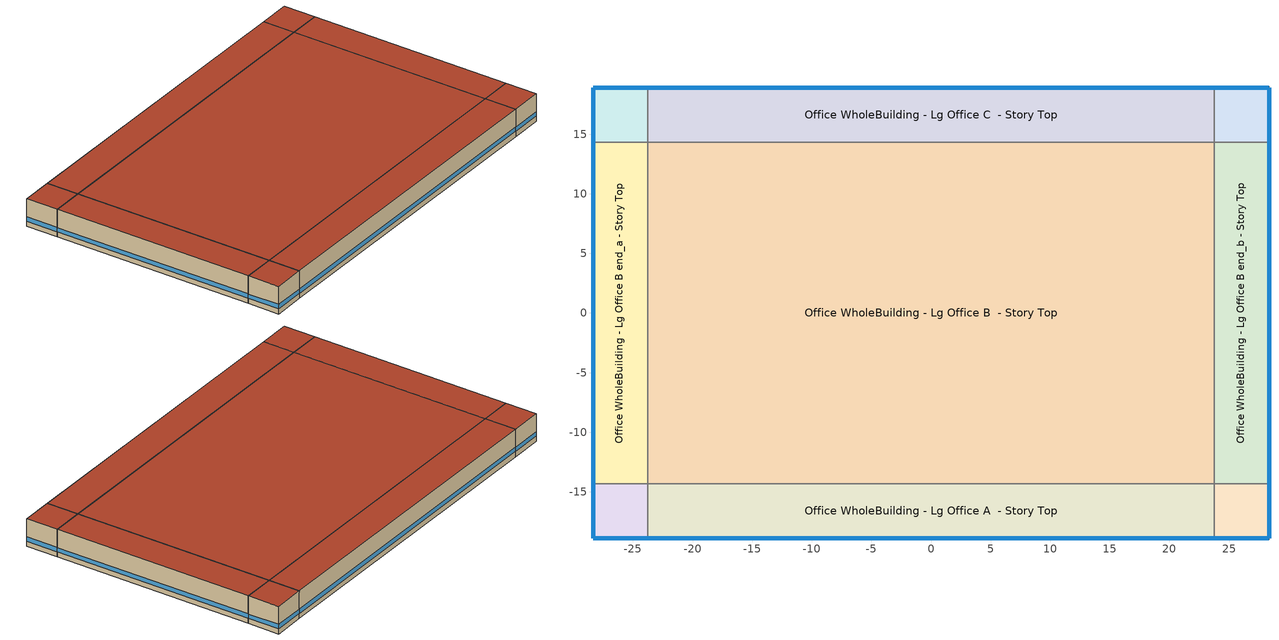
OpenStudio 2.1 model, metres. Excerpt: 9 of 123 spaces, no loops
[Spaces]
Office WholeBuilding - Lg Office A end_a - Story Top
 floor to Office WholeBuilding - Lg Office A end_a - Story Mid10: -28.35,-18.9 -28.35,-14.33 -23.78,-14.33 -23.78,-18.9 z43.59
 wall outside: -28.35,-14.33 -28.35,-18.9 -23.78,-18.9 z43.59:47.55
 wall to Office WholeBuilding - Lg Office B end_a - Story Top: -23.78,-14.33 -28.35,-14.33 z43.59:47.55
 wall to Office WholeBuilding - Lg Office A  - Story Top: -23.78,-18.9 -23.78,-14.33 z43.59:47.55
 window: -28.33,-18.9 -23.81,-18.9 / -28.35,-14.36 -28.35,-18.88 z44.35:44.95
 roof outside: -23.78,-18.9 -23.78,-14.33 -28.35,-14.33 -28.35,-18.9 z47.55
Office WholeBuilding - Lg Office B end_a - Story Top
 floor to Office WholeBuilding - Lg Office B end_a - Story Mid10: -28.35,-14.33 -28.35,14.33 -23.78,14.33 -23.78,-14.33 z43.59
 wall outside: -28.35,14.33 -28.35,-14.33 z43.59:47.55
 wall to Office WholeBuilding - Lg Office C end_a - Story Top: -23.78,14.33 -28.35,14.33 z43.59:47.55
 wall to Office WholeBuilding - Lg Office B  - Story Top: -23.78,-14.33 -23.78,14.33 z43.59:47.55
 window: -28.35,14.31 -28.35,-14.31 z44.35:44.94
 roof outside: -23.78,-14.33 -23.78,14.33 -28.35,14.33 -28.35,-14.33 z47.55
Office WholeBuilding - Lg Office C end_a - Story Top
 floor to Office WholeBuilding - Lg Office C end_a - Story Mid10: -28.35,14.33 -28.35,18.9 -23.78,18.9 -23.78,14.33 z43.59
 wall outside: -23.78,18.9 -28.35,18.9 -28.35,14.33 z43.59:47.55
 wall to Office WholeBuilding - Lg Office C  - Story Top: -23.78,14.33 -23.78,18.9 z43.59:47.55
 window: -28.35,18.88 -28.35,14.36 / -23.81,18.9 -28.33,18.9 z44.35:44.95
 roof outside: -23.78,14.33 -23.78,18.9 -28.35,18.9 -28.35,14.33 z47.55
Office WholeBuilding - Lg Office A  - Story Top
 floor to Office WholeBuilding - Lg Office A  - Story Mid10: -23.78,-18.9 -23.78,-14.33 23.78,-14.33 23.78,-18.9 z43.59
 wall outside: -23.78,-18.9 23.78,-18.9 z43.59:47.55
 wall to Office WholeBuilding - Lg Office B  - Story Top: 23.78,-14.33 -23.78,-14.33 z43.59:47.55
 wall to Office WholeBuilding - Lg Office A end_b - Story Top: 23.78,-18.9 23.78,-14.33 z43.59:47.55
 window: -23.76,-18.9 23.76,-18.9 z44.35:44.94
 roof outside: 23.78,-18.9 23.78,-14.33 -23.78,-14.33 -23.78,-18.9 z47.55
Office WholeBuilding - Lg Office B  - Story Top
 floor to Office WholeBuilding - Lg Office B  - Story Mid10: -23.78,-14.33 -23.78,14.33 23.78,14.33 23.78,-14.33 z43.59
 wall to Office WholeBuilding - Lg Office C  - Story Top: 23.78,14.33 -23.78,14.33 z43.59:47.55
 wall to Office WholeBuilding - Lg Office B end_b - Story Top: 23.78,-14.33 23.78,14.33 z43.59:47.55
 roof outside: 23.78,-14.33 23.78,14.33 -23.78,14.33 -23.78,-14.33 z47.55
Office WholeBuilding - Lg Office C  - Story Top
 floor to Office WholeBuilding - Lg Office C  - Story Mid10: -23.78,14.33 -23.78,18.9 23.78,18.9 23.78,14.33 z43.59
 wall outside: 23.78,18.9 -23.78,18.9 z43.59:47.55
 wall to Office WholeBuilding - Lg Office C end_b - Story Top: 23.78,14.33 23.78,18.9 z43.59:47.55
 window: 23.76,18.9 -23.76,18.9 z44.35:44.94
 roof outside: 23.78,14.33 23.78,18.9 -23.78,18.9 -23.78,14.33 z47.55
Office WholeBuilding - Lg Office A end_b - Story Top
 floor to Office WholeBuilding - Lg Office A end_b - Story Mid10: 23.78,-18.9 23.78,-14.33 28.35,-14.33 28.35,-18.9 z43.59
 wall outside: 23.78,-18.9 28.35,-18.9 28.35,-14.33 z43.59:47.55
 wall to Office WholeBuilding - Lg Office B end_b - Story Top: 28.35,-14.33 23.78,-14.33 z43.59:47.55
 window: 28.35,-18.88 28.35,-14.36 / 23.81,-18.9 28.33,-18.9 z44.35:44.95
 roof outside: 28.35,-18.9 28.35,-14.33 23.78,-14.33 23.78,-18.9 z47.55
Office WholeBuilding - Lg Office B end_b - Story Top
 floor to Office WholeBuilding - Lg Office B end_b - Story Mid10: 23.78,-14.33 23.78,14.33 28.35,14.33 28.35,-14.33 z43.59
 wall outside: 28.35,-14.33 28.35,14.33 z43.59:47.55
 wall to Office WholeBuilding - Lg Office C end_b - Story Top: 28.35,14.33 23.78,14.33 z43.59:47.55
 window: 28.35,-14.31 28.35,14.31 z44.35:44.94
 roof outside: 28.35,-14.33 28.35,14.33 23.78,14.33 23.78,-14.33 z47.55
Office WholeBuilding - Lg Office C end_b - Story Top
 floor to Office WholeBuilding - Lg Office C end_b - Story Mid10: 23.78,14.33 23.78,18.9 28.35,18.9 28.35,14.33 z43.59
 wall outside: 28.35,14.33 28.35,18.9 23.78,18.9 z43.59:47.55
 window: 28.33,18.9 23.81,18.9 / 28.35,14.36 28.35,18.88 z44.35:44.95
 roof outside: 28.35,14.33 28.35,18.9 23.78,18.9 23.78,14.33 z47.55
[Schedule:Day]
OfficeLarge ALWAYS_ON Default; OfficeLarge ALWAYS_ON Winter Design Day; OfficeLarge ALWAYS_ON Summer Design Day: 24, 0, 1
Large Office BLDG ELEVATORS Winter Design Day; Large Office BLDG ELEVATORS Summer Design Day; OfficeLarge ELEV_LIGHT_FAN_SCH_ADD_DF Default: 4, 0, 0.05, 5, 0, 0.1, 6, 0, 0.2, 7, 0, 0.4, 9, 0, 0.5, 10, 0, 0.35, 16, 0, 0.15, 17, 0, 0.35, 19, 0, 0.5, 21, 0, 0.4, 22, 0, 0.3, 23, 0, 0.2, 24, 0, 0.1
OfficeLarge ELEV_LIGHT_FAN_SCH_ADD_DF Summer Design Day: 24, 0, 0.5
OfficeLarge ELEV_LIGHT_FAN_SCH_ADD_DF Winter Design Day: 24, 0, 0.05
OfficeLarge HTGSETP_DC_SCH Default; OfficeLarge HTGSETP_DC_SCH Winter Design Day; OfficeLarge HTGSETP_DC_SCH Summer Design Day: 24, 0, 18
OfficeLarge CLGSETP_DC_SCH Default; OfficeLarge CLGSETP_DC_SCH Winter Design Day; OfficeLarge CLGSETP_DC_SCH Summer Design Day: 24, 0, 27
